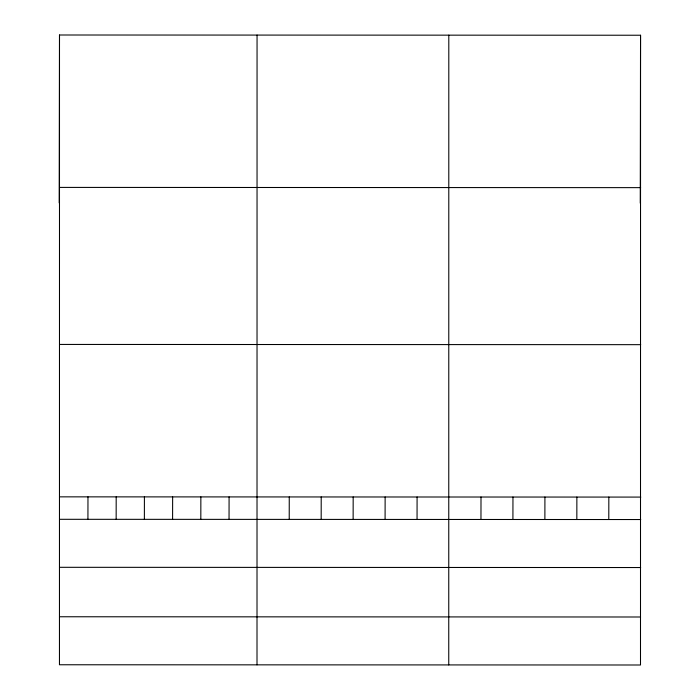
<?xml version="1.0" encoding="UTF-8"?>
<svg xmlns="http://www.w3.org/2000/svg" width="700" height="700" viewBox="0 0 700 700"><rect width="100%" height="100%" fill="white"/><g stroke="black" fill="none" stroke-linecap="round" stroke-linejoin="round"><path stroke-width="1.05" d="M59.211 202.912L59.5 35L640.544 35.236L640.5 665L59.456 664.764L59.5 35M87.929 519.312L87.973 496.86M116.156 519.33L116.191 496.869M144.375 519.339L144.41 496.886M172.594 519.347L172.638 496.895M200.821 519.365L200.856 496.904M229.04 519.374L229.084 496.921M257.005 664.843L257.058 35.079M289.223 519.4L289.257 496.939M321.178 519.409L321.213 496.956M353.132 519.426L353.176 496.965M385.088 519.435L385.131 496.983M417.051 519.452L417.086 496.991M448.752 664.921L448.805 35.157M480.961 519.479L481.005 497.017M512.916 519.488L512.96 497.035M544.88 519.505L544.915 497.044M576.835 519.514L576.87 497.061M608.79 519.531L608.834 497.07M640.255 203.149L640.544 35.236M59.587 187.407L640.622 187.644M59.666 344.435L640.71 344.671M59.745 496.851L640.789 497.088M59.71 519.304L640.754 519.54M59.623 567.306L640.666 567.543M59.535 616.761L640.579 616.997"/></g></svg>
